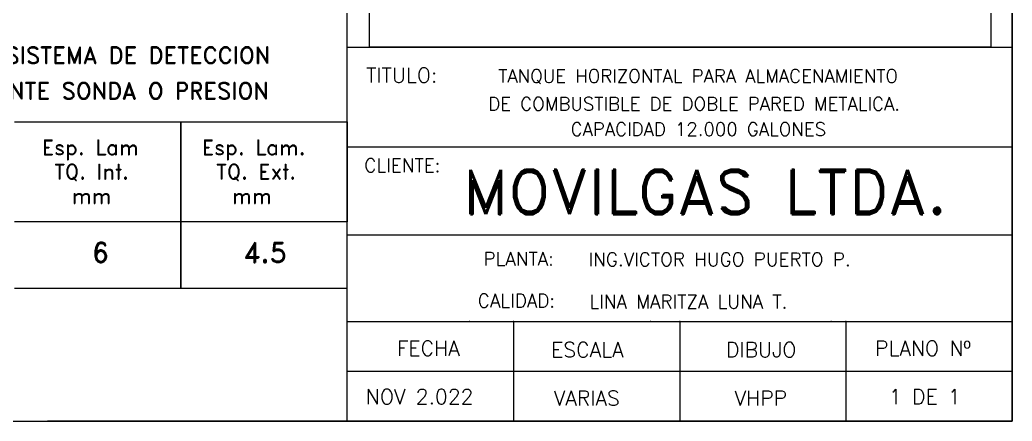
# Model space of a CAD drawing. Extents: x 174420 to 213214, y -41877 to -13498.
# Drawn here: x 208739 to 213214, y -29821 to -28010 of the extents above; entities that cross this region are included whole.
import ezdxf
from ezdxf.enums import TextEntityAlignment as Align

# ---------------------------------------------------------------- set-up
doc = ezdxf.new("R2010")
doc.units = 0
doc.header["$LTSCALE"] = 500
doc.header["$MEASUREMENT"] = 0
doc.layers.get('0').update_dxf_attribs({"linetype": 'CONTINUOUS', "lineweight": 9})
doc.layers.add('COTAS', color=2, linetype='CONTINUOUS', lineweight=9)
doc.layers.add('FIBRA', color=3, linetype='CONTINUOUS', lineweight=20)
doc.styles.add('ROMAND', font='romand')
doc.styles.get("Standard").update_dxf_attribs({"font": 'SIMPLEX.shx', "width": 0.8, "height": 80})
picture_1 = doc.add_image_def('image1.jpg', size_in_pixel=(1415, 280))

msp = doc.modelspace()

# ---------------------------------------------------------------- linework, layer by layer
at = {"lineweight": 9}
for p, q in [((213214.1, -26071), (213214.1, -29821)), ((210215.6, -29821), (210215.6, -27571)), ((210215.6, -28133.5), (213214.1, -28133.5)), ((208715.6, -28471), (209465.6, -28471)), ((209465.6, -28921), (209465.6, -28471)), ((209465.6, -28471), (210215.6, -28471)), ((209465.6, -28471), (209465.6, -28921)), ((210215.6, -28471), (210215.6, -28921)), ((210215.6, -28583.5), (213214.1, -28583.5)), ((209465.6, -28921), (208715.6, -28921)), ((209465.6, -28921), (209465.6, -29221)), ((210215.6, -28921), (209465.6, -28921)), ((209465.6, -29221), (209465.6, -28921)), ((210215.6, -29221), (210215.6, -28921)), ((210215.6, -28980.5), (213214.1, -28980.5)), ((208715.6, -29221), (209465.6, -29221)), ((209465.6, -29221), (210215.6, -29221)), ((210215.6, -29521), (210215.6, -29221)), ((210215.6, -29371), (213214.1, -29371)), ((210965.2, -29371), (210965.2, -29821)), ((211714.9, -29371), (211714.9, -29821)), ((212464.5, -29371), (212464.5, -29821)), ((210215.6, -29596), (213214.1, -29596)), ((208715.6, -29821), (209465.6, -29821)), ((208715.6, -29821), (209465.6, -29821)), ((213214.1, -29821), (208864.1, -29821)), ((213214.1, -29821), (208864.1, -29821)), ((209465.6, -29821), (210215.6, -29821)), ((209465.6, -29821), (210215.6, -29821))]:
    msp.add_line(p, q, dxfattribs=at)
for p in [(210767.3, -29371), (211582.9, -29371), (212398.5, -29371)]:
    msp.add_point(p, dxfattribs=at)
at = {"layer": 'COTAS', "lineweight": 9}
for p in [(210965.2, -29371), (211714.9, -29371), (212464.5, -29371)]:
    msp.add_point(p, dxfattribs=at)
at = {"layer": 'FIBRA', "lineweight": 9}
for p, q in [((213214.1, -29821), (213214.1, -20748)), ((201312, -29821), (213214.1, -29821))]:
    msp.add_line(p, q, dxfattribs=at)

# ---------------------------------------------------------------- texts
at = {"lineweight": 9}
for s, height, p in [('TITULO:', 67.5, (210461.3, -28293.7)), ('TANQUE HORIZONTAL PARA ALMACENAMIENTO', 60, (211798, -28293.7)), ('DE COMBUSTIBLE DE DOBLE PARED METALICA. ', 60, (211800.5, -28419.4)), ('CAPACIDAD 12.000 GALONES', 60, (211799, -28533.5))]:
    msp.add_text(s, height=height, dxfattribs=at).set_placement(p, align=Align.CENTER)
at = {"lineweight": 9, "style": 'ROMAND'}
for s, height, p in [('Esp. Lam', 67.5, (208838.5, -28619.9)), ('Esp. Lam.', 67.5, (209560.1, -28619.9)), ('TQ. Int.', 67.5, (208893.5, -28729.1)), ('TQ. Ext.', 67.5, (209623.7, -28729.1)), ('MOVILGAS LTDA.', 200, (210737.2, -28886.7)), ('mm', 67.5, (208973, -28838.4)), ('mm', 67.5, (209695.7, -28838.4)), ('6', 90, (209064, -29105.5)), ('4.5', 90, (209746.4, -29105.5))]:
    msp.add_text(s, height=height, dxfattribs=at).set_placement(p)
at = {"lineweight": 9}
for s, height, p in [('CLIENTE:', 60.75, (210292.2, -28697.3)), ('PLANTA: ', 60.75, (210829.9, -29119)), ('ING.VICTOR HUGO PUERTO P.', 60.75, (211303.8, -29121.6)), ('CALIDAD:', 60.75, (210804.2, -29308)), ('LINA MARITZA LUNA T. ', 60.75, (211307.5, -29312.1)), ('FECHA', 67.5, (210439.3, -29526)), ('ESCALA', 67.5, (211134.9, -29532.6)), ('DIBUJO', 67.5, (211923.2, -29532.6)), ('PLANO Nº', 67.5, (212595.8, -29525.7)), ('NOV 2.022', 67.5, (210298.8, -29744.4)), ('VARIAS', 67.5, (211146.6, -29750.9)), ('VHPP', 67.5, (211962.2, -29750.9)), ('1 DE 1', 67.5, (212658.2, -29744.1))]:
    msp.add_text(s, height=height, dxfattribs=at).set_placement(p)
at = {"layer": 'COTAS', "lineweight": 9, "style": 'ROMAND'}
for s, p in [('UNION PARA EL SISTEMA DE DETECCION', (207834.6, -28207.3)), ('DE FUGAS MEDIANTE SONDA O PRESION', (207834.6, -28368.1))]:
    msp.add_text(s, height=75, dxfattribs=at).set_placement(p)

# ---------------------------------------------------------------- pictures from other files: only their frames are drawn
at = {"layer": 'COTAS', "lineweight": 9}
image = msp.add_image(picture_1, insert=(210315.7, -28133.5), size_in_units=(2802.2, 554.5), dxfattribs=at)
image.dxf.flags = 7

doc.saveas('drawing.dxf')
